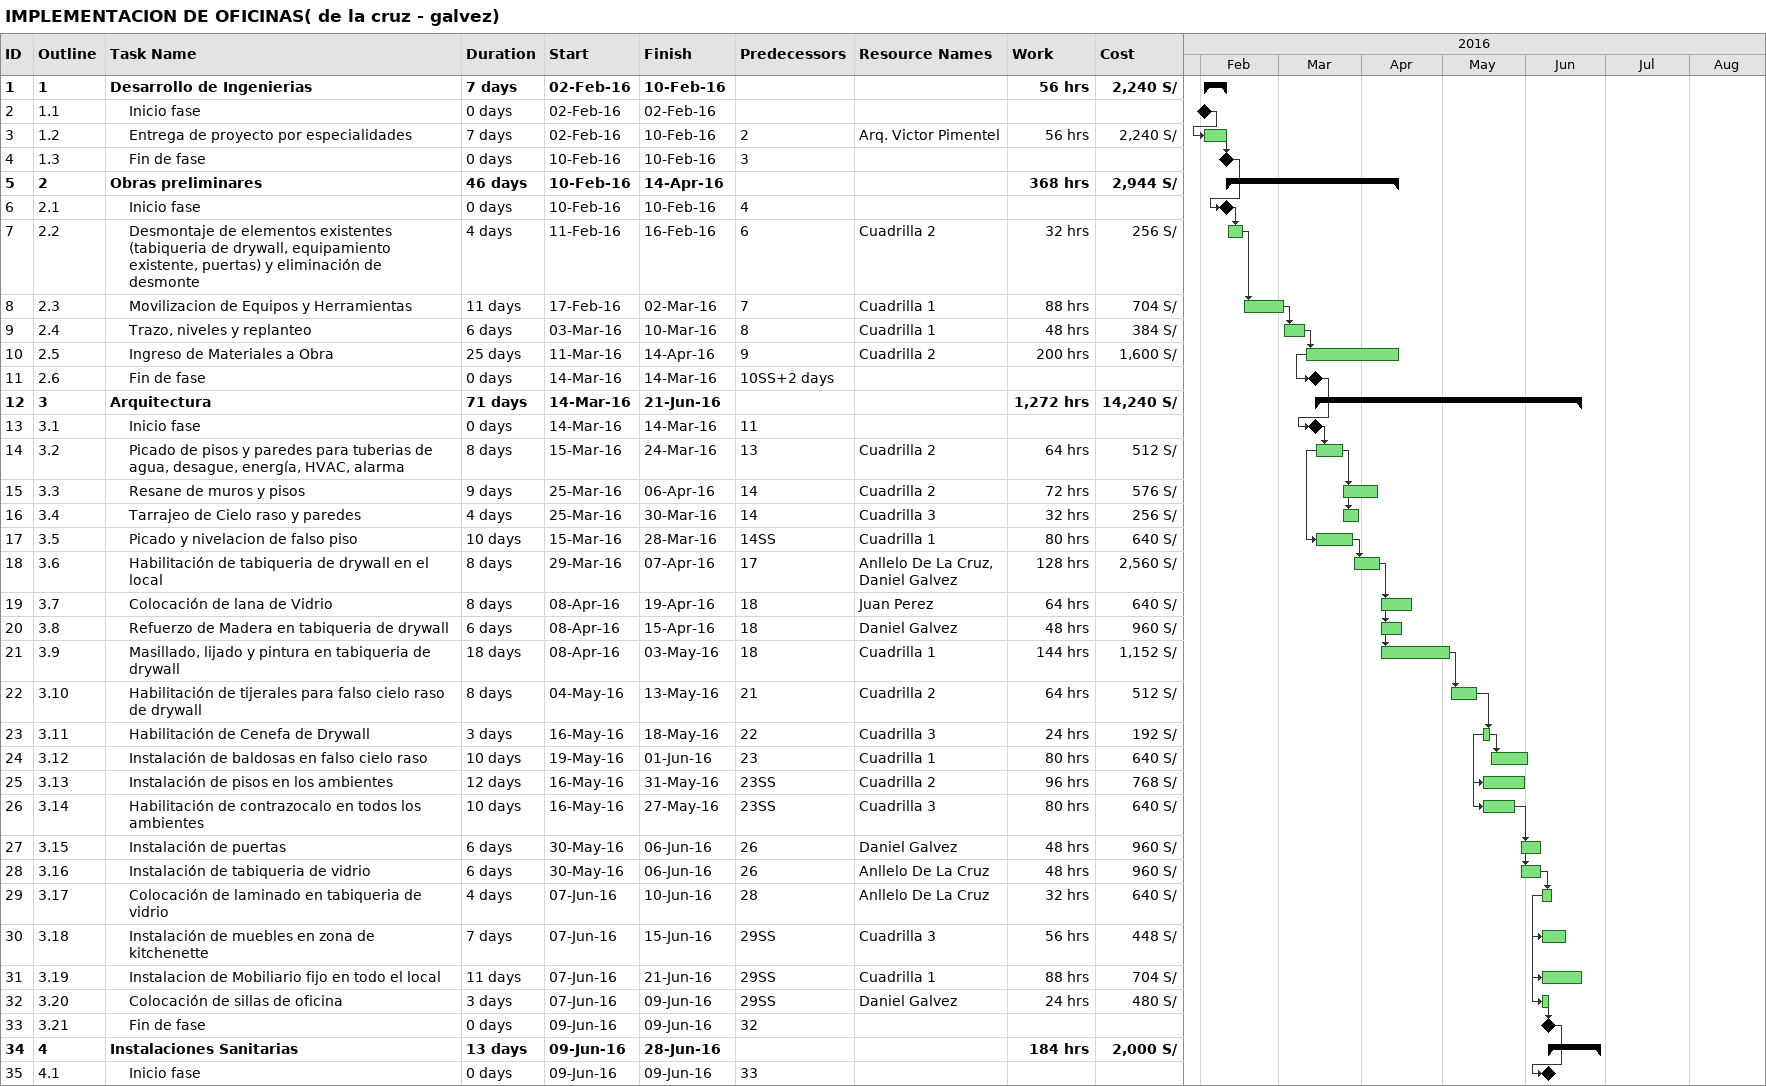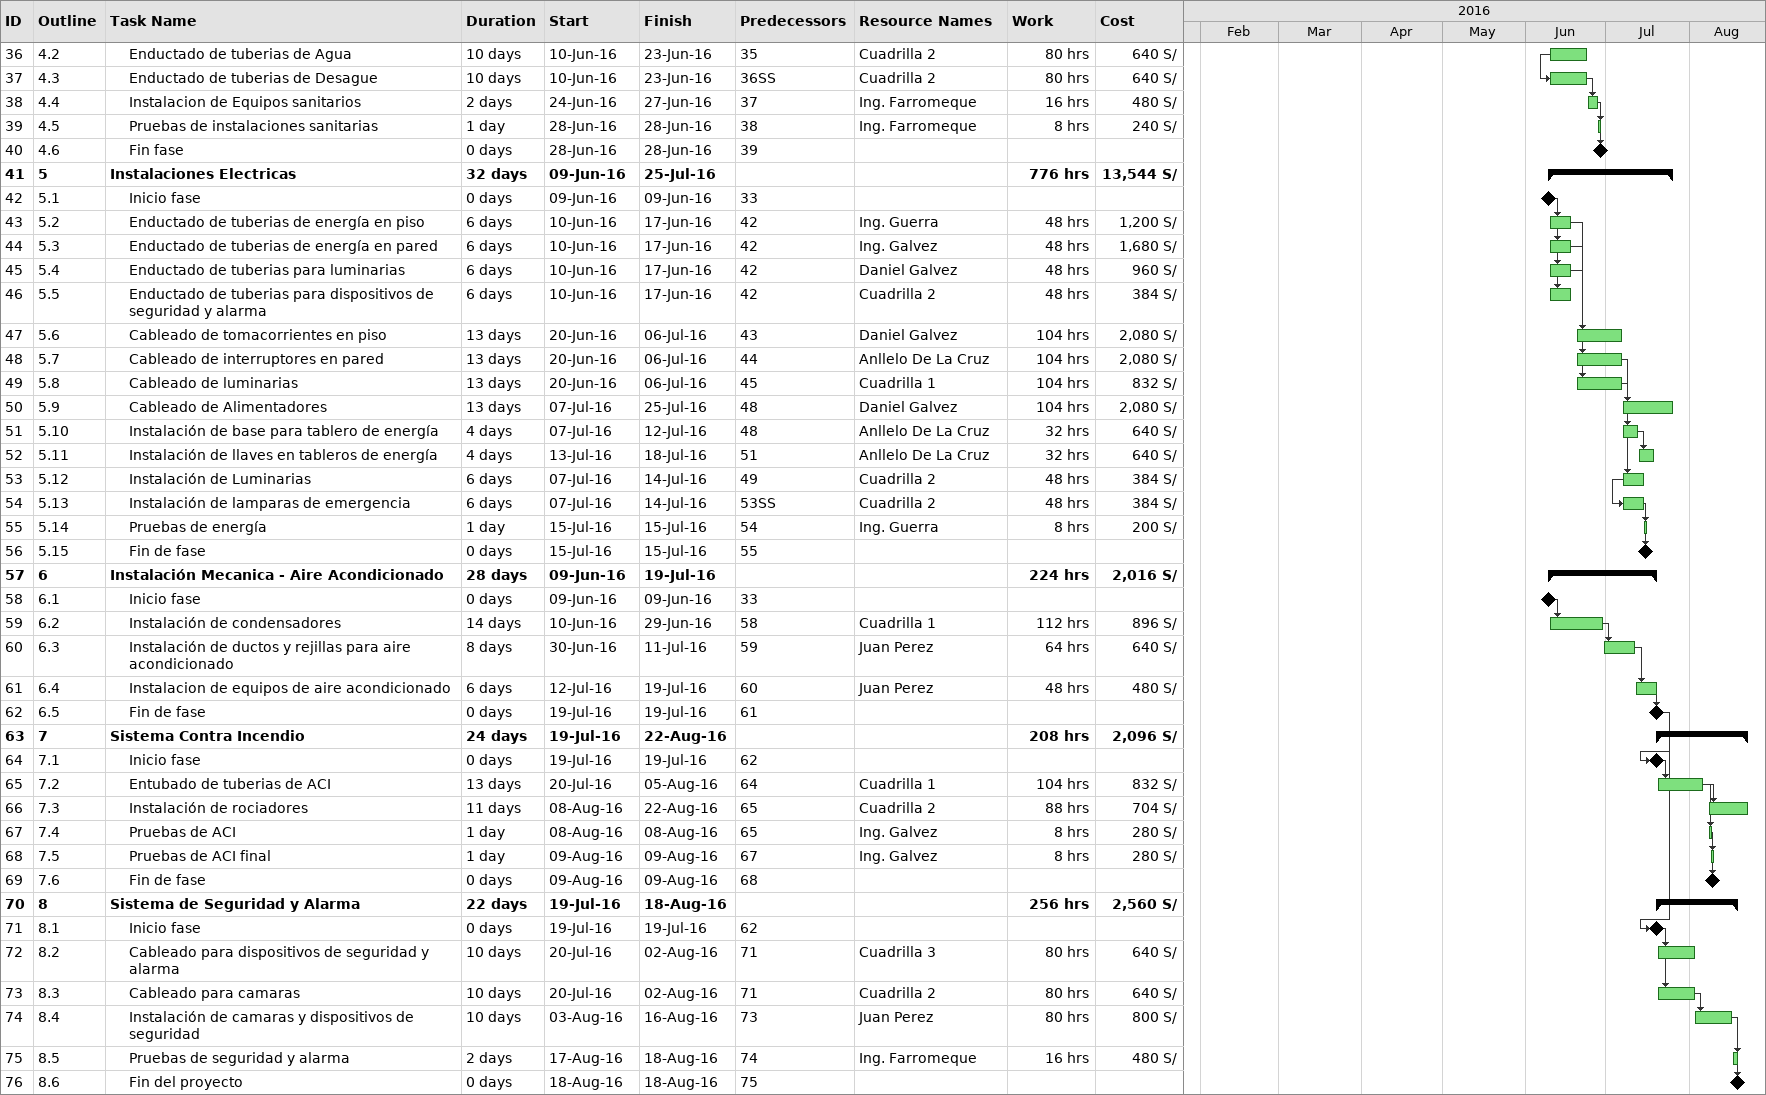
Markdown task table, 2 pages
IMPLEMENTACION DE OFICINAS( de la cruz - galvez)

| ID | WBS | Task | Duration | Start | Finish | Predecessors | Resources | Work (h) | Cost (S/) |
|---|---|---|---|---|---|---|---|---|---|
| 1 | 1 | **Desarrollo de Ingenierias** | 7d | 2016-02-02 | 2016-02-10 |  |  | 56 | 2240 |
| 2 | 1.1 | Inicio fase | 0d | 2016-02-02 | 2016-02-02 |  |  |  |  |
| 3 | 1.2 | Entrega de proyecto por especialidades | 7d | 2016-02-02 | 2016-02-10 | 2 | Arq. Victor Pimentel | 56 | 2240 |
| 4 | 1.3 | Fin de fase | 0d | 2016-02-10 | 2016-02-10 | 3 |  |  |  |
| 5 | 2 | **Obras preliminares** | 46d | 2016-02-10 | 2016-04-14 |  |  | 368 | 2944 |
| 6 | 2.1 | Inicio fase | 0d | 2016-02-10 | 2016-02-10 | 4 |  |  |  |
| 7 | 2.2 | Desmontaje de elementos existentes (tabiqueria de drywall, equipamiento existente, puertas) y eliminación de desmonte | 4d | 2016-02-11 | 2016-02-16 | 6 | Cuadrilla 2 | 32 | 256 |
| 8 | 2.3 | Movilizacion de Equipos y Herramientas | 11d | 2016-02-17 | 2016-03-02 | 7 | Cuadrilla 1 | 88 | 704 |
| 9 | 2.4 | Trazo, niveles y replanteo | 6d | 2016-03-03 | 2016-03-10 | 8 | Cuadrilla 1 | 48 | 384 |
| 10 | 2.5 | Ingreso de Materiales a Obra | 25d | 2016-03-11 | 2016-04-14 | 9 | Cuadrilla 2 | 200 | 1600 |
| 11 | 2.6 | Fin de fase | 0d | 2016-03-14 | 2016-03-14 | 10SS+2d |  |  |  |
| 12 | 3 | **Arquitectura** | 71d | 2016-03-14 | 2016-06-21 |  |  | 1272 | 14240 |
| 13 | 3.1 | Inicio fase | 0d | 2016-03-14 | 2016-03-14 | 11 |  |  |  |
| 14 | 3.2 | Picado de pisos y paredes para tuberias de agua, desague, energía, HVAC, alarma | 8d | 2016-03-15 | 2016-03-24 | 13 | Cuadrilla 2 | 64 | 512 |
| 15 | 3.3 | Resane de muros y pisos | 9d | 2016-03-25 | 2016-04-06 | 14 | Cuadrilla 2 | 72 | 576 |
| 16 | 3.4 | Tarrajeo de Cielo raso y paredes | 4d | 2016-03-25 | 2016-03-30 | 14 | Cuadrilla 3 | 32 | 256 |
| 17 | 3.5 | Picado y nivelacion de falso piso | 10d | 2016-03-15 | 2016-03-28 | 14SS | Cuadrilla 1 | 80 | 640 |
| 18 | 3.6 | Habilitación de tabiqueria de drywall en el local | 8d | 2016-03-29 | 2016-04-07 | 17 | Anllelo De La Cruz, Daniel Galvez | 128 | 2560 |
| 19 | 3.7 | Colocación de lana de Vidrio | 8d | 2016-04-08 | 2016-04-19 | 18 | Juan Perez | 64 | 640 |
| 20 | 3.8 | Refuerzo de Madera en tabiqueria de drywall | 6d | 2016-04-08 | 2016-04-15 | 18 | Daniel Galvez | 48 | 960 |
| 21 | 3.9 | Masillado, lijado y pintura en tabiqueria de drywall | 18d | 2016-04-08 | 2016-05-03 | 18 | Cuadrilla 1 | 144 | 1152 |
| 22 | 3.10 | Habilitación de tijerales para falso cielo raso de drywall | 8d | 2016-05-04 | 2016-05-13 | 21 | Cuadrilla 2 | 64 | 512 |
| 23 | 3.11 | Habilitación de Cenefa de Drywall | 3d | 2016-05-16 | 2016-05-18 | 22 | Cuadrilla 3 | 24 | 192 |
| 24 | 3.12 | Instalación de baldosas en falso cielo raso | 10d | 2016-05-19 | 2016-06-01 | 23 | Cuadrilla 1 | 80 | 640 |
| 25 | 3.13 | Instalación de pisos en los ambientes | 12d | 2016-05-16 | 2016-05-31 | 23SS | Cuadrilla 2 | 96 | 768 |
| 26 | 3.14 | Habilitación de contrazocalo en todos los ambientes | 10d | 2016-05-16 | 2016-05-27 | 23SS | Cuadrilla 3 | 80 | 640 |
| 27 | 3.15 | Instalación de puertas | 6d | 2016-05-30 | 2016-06-06 | 26 | Daniel Galvez | 48 | 960 |
| 28 | 3.16 | Instalación de tabiqueria de vidrio | 6d | 2016-05-30 | 2016-06-06 | 26 | Anllelo De La Cruz | 48 | 960 |
| 29 | 3.17 | Colocación de laminado en tabiqueria de vidrio | 4d | 2016-06-07 | 2016-06-10 | 28 | Anllelo De La Cruz | 32 | 640 |
| 30 | 3.18 | Instalación de muebles en zona de kitchenette | 7d | 2016-06-07 | 2016-06-15 | 29SS | Cuadrilla 3 | 56 | 448 |
| 31 | 3.19 | Instalacion de Mobiliario fijo en todo el local | 11d | 2016-06-07 | 2016-06-21 | 29SS | Cuadrilla 1 | 88 | 704 |
| 32 | 3.20 | Colocación de sillas de oficina | 3d | 2016-06-07 | 2016-06-09 | 29SS | Daniel Galvez | 24 | 480 |
| 33 | 3.21 | Fin de fase | 0d | 2016-06-09 | 2016-06-09 | 32 |  |  |  |
| 34 | 4 | **Instalaciones Sanitarias** | 13d | 2016-06-09 | 2016-06-28 |  |  | 184 | 2000 |
| 35 | 4.1 | Inicio fase | 0d | 2016-06-09 | 2016-06-09 | 33 |  |  |  |
| 36 | 4.2 | Enductado de tuberias de Agua | 10d | 2016-06-10 | 2016-06-23 | 35 | Cuadrilla 2 | 80 | 640 |
| 37 | 4.3 | Enductado de tuberias de Desague | 10d | 2016-06-10 | 2016-06-23 | 36SS | Cuadrilla 2 | 80 | 640 |
| 38 | 4.4 | Instalacion de Equipos sanitarios | 2d | 2016-06-24 | 2016-06-27 | 37 | Ing. Farromeque | 16 | 480 |
| 39 | 4.5 | Pruebas de instalaciones sanitarias | 1d | 2016-06-28 | 2016-06-28 | 38 | Ing. Farromeque | 8 | 240 |
| 40 | 4.6 | Fin fase | 0d | 2016-06-28 | 2016-06-28 | 39 |  |  |  |
| 41 | 5 | **Instalaciones Electricas** | 32d | 2016-06-09 | 2016-07-25 |  |  | 776 | 13544 |
| 42 | 5.1 | Inicio fase | 0d | 2016-06-09 | 2016-06-09 | 33 |  |  |  |
| 43 | 5.2 | Enductado de tuberias de energía en piso | 6d | 2016-06-10 | 2016-06-17 | 42 | Ing. Guerra | 48 | 1200 |
| 44 | 5.3 | Enductado de tuberias de energía en pared | 6d | 2016-06-10 | 2016-06-17 | 42 | Ing. Galvez | 48 | 1680 |
| 45 | 5.4 | Enductado de tuberias para luminarias | 6d | 2016-06-10 | 2016-06-17 | 42 | Daniel Galvez | 48 | 960 |
| 46 | 5.5 | Enductado de tuberias para dispositivos de seguridad y alarma | 6d | 2016-06-10 | 2016-06-17 | 42 | Cuadrilla 2 | 48 | 384 |
| 47 | 5.6 | Cableado de tomacorrientes en piso | 13d | 2016-06-20 | 2016-07-06 | 43 | Daniel Galvez | 104 | 2080 |
| 48 | 5.7 | Cableado de interruptores en pared | 13d | 2016-06-20 | 2016-07-06 | 44 | Anllelo De La Cruz | 104 | 2080 |
| 49 | 5.8 | Cableado de luminarias | 13d | 2016-06-20 | 2016-07-06 | 45 | Cuadrilla 1 | 104 | 832 |
| 50 | 5.9 | Cableado de Alimentadores | 13d | 2016-07-07 | 2016-07-25 | 48 | Daniel Galvez | 104 | 2080 |
| 51 | 5.10 | Instalación de base para tablero de energía | 4d | 2016-07-07 | 2016-07-12 | 48 | Anllelo De La Cruz | 32 | 640 |
| 52 | 5.11 | Instalación de llaves en tableros de energía | 4d | 2016-07-13 | 2016-07-18 | 51 | Anllelo De La Cruz | 32 | 640 |
| 53 | 5.12 | Instalación de Luminarias | 6d | 2016-07-07 | 2016-07-14 | 49 | Cuadrilla 2 | 48 | 384 |
| 54 | 5.13 | Instalación de lamparas de emergencia | 6d | 2016-07-07 | 2016-07-14 | 53SS | Cuadrilla 2 | 48 | 384 |
| 55 | 5.14 | Pruebas de energía | 1d | 2016-07-15 | 2016-07-15 | 54 | Ing. Guerra | 8 | 200 |
| 56 | 5.15 | Fin de fase | 0d | 2016-07-15 | 2016-07-15 | 55 |  |  |  |
| 57 | 6 | **Instalación Mecanica - Aire Acondicionado** | 28d | 2016-06-09 | 2016-07-19 |  |  | 224 | 2016 |
| 58 | 6.1 | Inicio fase | 0d | 2016-06-09 | 2016-06-09 | 33 |  |  |  |
| 59 | 6.2 | Instalación de condensadores | 14d | 2016-06-10 | 2016-06-29 | 58 | Cuadrilla 1 | 112 | 896 |
| 60 | 6.3 | Instalación de ductos y rejillas para aire acondicionado | 8d | 2016-06-30 | 2016-07-11 | 59 | Juan Perez | 64 | 640 |
| 61 | 6.4 | Instalacion de equipos de aire acondicionado | 6d | 2016-07-12 | 2016-07-19 | 60 | Juan Perez | 48 | 480 |
| 62 | 6.5 | Fin de fase | 0d | 2016-07-19 | 2016-07-19 | 61 |  |  |  |
| 63 | 7 | **Sistema Contra Incendio** | 24d | 2016-07-19 | 2016-08-22 |  |  | 208 | 2096 |
| 64 | 7.1 | Inicio fase | 0d | 2016-07-19 | 2016-07-19 | 62 |  |  |  |
| 65 | 7.2 | Entubado de tuberias de ACI | 13d | 2016-07-20 | 2016-08-05 | 64 | Cuadrilla 1 | 104 | 832 |
| 66 | 7.3 | Instalación de rociadores | 11d | 2016-08-08 | 2016-08-22 | 65 | Cuadrilla 2 | 88 | 704 |
| 67 | 7.4 | Pruebas de ACI | 1d | 2016-08-08 | 2016-08-08 | 65 | Ing. Galvez | 8 | 280 |
| 68 | 7.5 | Pruebas de ACI final | 1d | 2016-08-09 | 2016-08-09 | 67 | Ing. Galvez | 8 | 280 |
| 69 | 7.6 | Fin de fase | 0d | 2016-08-09 | 2016-08-09 | 68 |  |  |  |
| 70 | 8 | **Sistema de Seguridad y Alarma** | 22d | 2016-07-19 | 2016-08-18 |  |  | 256 | 2560 |
| 71 | 8.1 | Inicio fase | 0d | 2016-07-19 | 2016-07-19 | 62 |  |  |  |
| 72 | 8.2 | Cableado para dispositivos de seguridad y alarma | 10d | 2016-07-20 | 2016-08-02 | 71 | Cuadrilla 3 | 80 | 640 |
| 73 | 8.3 | Cableado para camaras | 10d | 2016-07-20 | 2016-08-02 | 71 | Cuadrilla 2 | 80 | 640 |
| 74 | 8.4 | Instalación de camaras y dispositivos de seguridad | 10d | 2016-08-03 | 2016-08-16 | 73 | Juan Perez | 80 | 800 |
| 75 | 8.5 | Pruebas de seguridad y alarma | 2d | 2016-08-17 | 2016-08-18 | 74 | Ing. Farromeque | 16 | 480 |
| 76 | 8.6 | Fin del proyecto | 0d | 2016-08-18 | 2016-08-18 | 75 |  |  |  |
